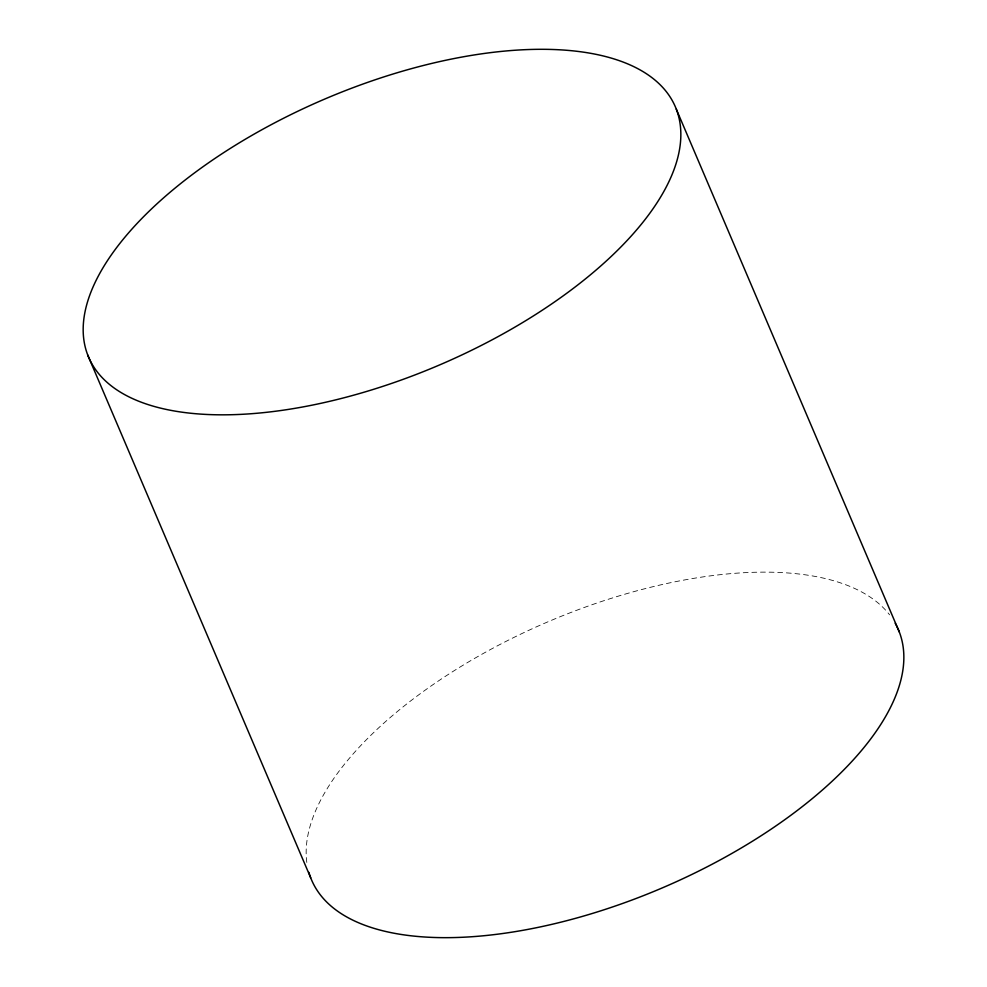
<?xml version="1.0" encoding="UTF-8"?>
<svg xmlns="http://www.w3.org/2000/svg" width="987" height="987" viewBox="0 0 987 987"><rect width="100%" height="100%" fill="white"/><g stroke="black" fill="none" stroke-linecap="round" stroke-linejoin="round"><path stroke-width="0.74" stroke-dasharray="4.93 3.7" d="M306.809 862.441A318.974 144.818 -23.1 0 1 549.093 621.317A318.974 144.818 -23.1 0 1 889.583 614.827"/><path stroke-width="1.48" d="M676.317 109.199A318.974 144.818 -23.1 0 1 279.716 410.678A318.974 144.818 -23.1 0 1 189.948 176.328A318.974 144.818 -23.1 0 1 676.317 109.199L899.33 632.038M87.67 354.938L310.683 877.776M895.197 623.253A318.974 144.818 -23.1 0 1 660.92 888.485A318.974 144.818 -23.1 0 1 308.882 872.372"/></g></svg>
